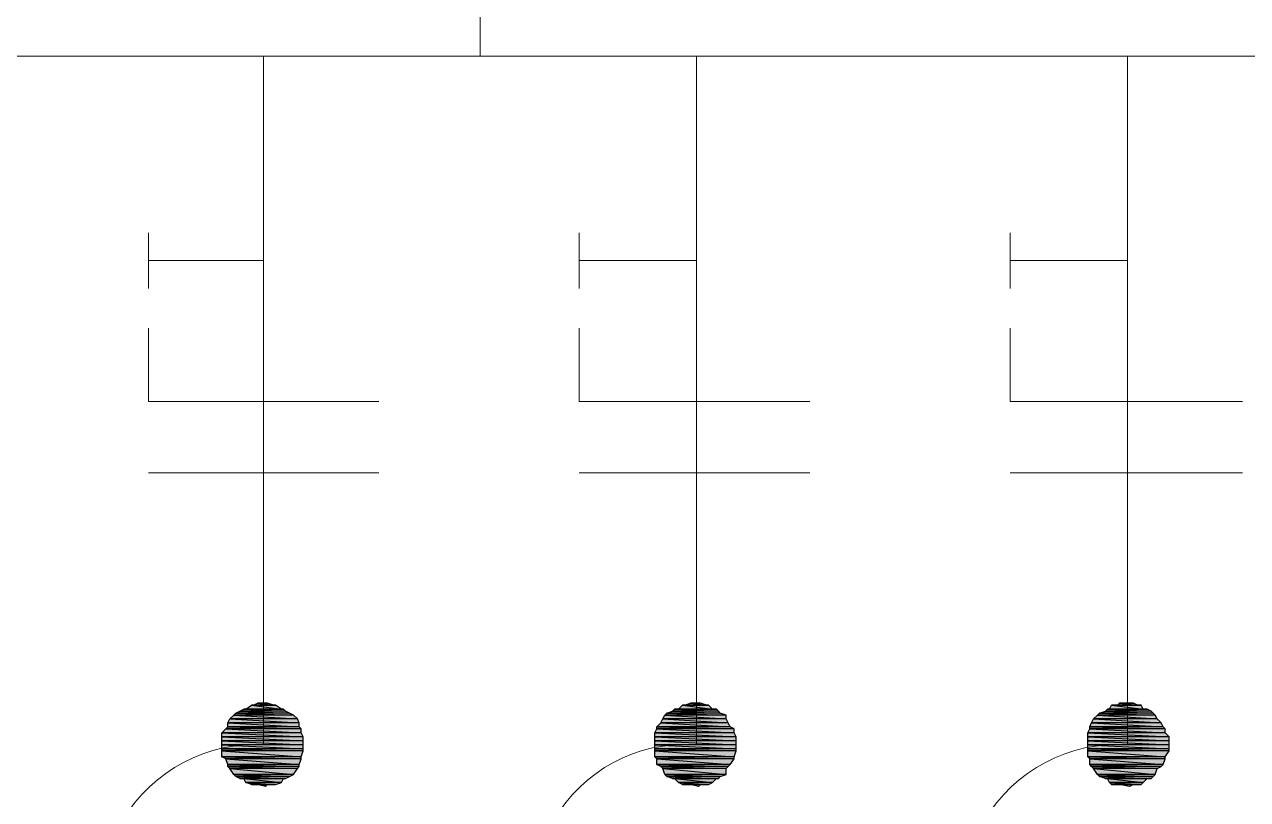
# Model space of a CAD drawing. Header units: millimetres. Extents: x -5 to 184, y -24 to 24.
# Drawn here: x 83.354 to 85.391, y -8.288 to -6.995 of the extents above; entities that cross this region are included whole.
import ezdxf

# ---------------------------------------------------------------- set-up
doc = ezdxf.new("R2010")
doc.units = ezdxf.units.MM
doc.layers.get('0').update_dxf_attribs({"lineweight": 30})

msp = doc.modelspace()

# ---------------------------------------------------------------- hatches: boundary and pattern name
at = {"true_color": 0x000007}
h = msp.add_hatch(color=7, dxfattribs=at)
h.paths.add_polyline_path([(83.7588, -8.1267), (83.7422, -8.1267), (83.7687, -8.13)])
h.paths.add_polyline_path([(83.7422, -8.1267), (83.7687, -8.13), (83.7356, -8.13)])
h = msp.add_hatch(color=7, dxfattribs=at)
h.paths.add_polyline_path([(84.4799, -8.1267), (84.4634, -8.1267), (84.4898, -8.13)])
h.paths.add_polyline_path([(84.4634, -8.1267), (84.4898, -8.13), (84.4535, -8.13)])
h = msp.add_hatch(color=7, dxfattribs=at)
h.paths.add_polyline_path([(85.2011, -8.1267), (85.1779, -8.1267), (85.2077, -8.13)])
h.paths.add_polyline_path([(85.1779, -8.1267), (85.2077, -8.13), (85.1746, -8.13)])
h = msp.add_hatch(color=7, dxfattribs=at)
h.paths.add_polyline_path([(83.8018, -8.1466), (83.7025, -8.1466), (83.8084, -8.1532)])
h.paths.add_polyline_path([(83.7025, -8.1466), (83.8084, -8.1532), (83.6959, -8.1532)])
h = msp.add_hatch(color=7, dxfattribs=at)
h.paths.add_polyline_path([(83.7952, -8.1433), (83.7059, -8.1433), (83.8018, -8.1466)])
h.paths.add_polyline_path([(83.7059, -8.1433), (83.8018, -8.1466), (83.7025, -8.1466)])
h = msp.add_hatch(color=7, dxfattribs=at)
h.paths.add_polyline_path([(83.7886, -8.14), (83.7125, -8.14), (83.7952, -8.1433)])
h.paths.add_polyline_path([(83.7125, -8.14), (83.7952, -8.1433), (83.7059, -8.1433)])
h = msp.add_hatch(color=7, dxfattribs=at)
h.paths.add_polyline_path([(83.7852, -8.1367), (83.7191, -8.1367), (83.7886, -8.14)])
h.paths.add_polyline_path([(83.7191, -8.1367), (83.7886, -8.14), (83.7125, -8.14)])
h = msp.add_hatch(color=7, dxfattribs=at)
h.paths.add_polyline_path([(83.772, -8.13), (83.7323, -8.13), (83.7819, -8.1367)])
h.paths.add_polyline_path([(83.7323, -8.13), (83.7819, -8.1367), (83.7224, -8.1367)])
h = msp.add_hatch(color=7, dxfattribs=at)
h.paths.add_polyline_path([(84.5229, -8.1466), (84.4204, -8.1466), (84.5229, -8.1532)])
h.paths.add_polyline_path([(84.4204, -8.1466), (84.5229, -8.1532), (84.4171, -8.1532)])
h = msp.add_hatch(color=7, dxfattribs=at)
h.paths.add_polyline_path([(84.513, -8.1433), (84.4237, -8.1433), (84.5229, -8.1466)])
h.paths.add_polyline_path([(84.4237, -8.1433), (84.5229, -8.1466), (84.4204, -8.1466)])
h = msp.add_hatch(color=7, dxfattribs=at)
h.paths.add_polyline_path([(84.5097, -8.14), (84.4336, -8.14), (84.513, -8.1433)])
h.paths.add_polyline_path([(84.4336, -8.14), (84.513, -8.1433), (84.4237, -8.1433)])
h = msp.add_hatch(color=7, dxfattribs=at)
h.paths.add_polyline_path([(84.5064, -8.1367), (84.4369, -8.1367), (84.5097, -8.14)])
h.paths.add_polyline_path([(84.4369, -8.1367), (84.5097, -8.14), (84.4336, -8.14)])
h = msp.add_hatch(color=7, dxfattribs=at)
h.paths.add_polyline_path([(84.4932, -8.13), (84.4502, -8.13), (84.4998, -8.1367)])
h.paths.add_polyline_path([(84.4502, -8.13), (84.4998, -8.1367), (84.4435, -8.1367)])
h = msp.add_hatch(color=7, dxfattribs=at)
h.paths.add_polyline_path([(85.2375, -8.1466), (85.1415, -8.1466), (85.2408, -8.1532)])
h.paths.add_polyline_path([(85.1415, -8.1466), (85.2408, -8.1532), (85.1349, -8.1532)])
h = msp.add_hatch(color=7, dxfattribs=at)
h.paths.add_polyline_path([(85.2341, -8.1433), (85.1448, -8.1433), (85.2375, -8.1466)])
h.paths.add_polyline_path([(85.1448, -8.1433), (85.2375, -8.1466), (85.1415, -8.1466)])
h = msp.add_hatch(color=7, dxfattribs=at)
h.paths.add_polyline_path([(85.2308, -8.14), (85.1548, -8.14), (85.2341, -8.1433)])
h.paths.add_polyline_path([(85.1548, -8.14), (85.2341, -8.1433), (85.1448, -8.1433)])
h = msp.add_hatch(color=7, dxfattribs=at)
h.paths.add_polyline_path([(85.2242, -8.1367), (85.1581, -8.1367), (85.2308, -8.14)])
h.paths.add_polyline_path([(85.1581, -8.1367), (85.2308, -8.14), (85.1548, -8.14)])
h = msp.add_hatch(color=7, dxfattribs=at)
h.paths.add_polyline_path([(85.2143, -8.13), (85.1647, -8.13), (85.2176, -8.1367)])
h.paths.add_polyline_path([(85.1647, -8.13), (85.2176, -8.1367), (85.1614, -8.1367)])
h = msp.add_hatch(color=7, dxfattribs=at)
h.paths.add_polyline_path([(83.815, -8.1697), (83.6893, -8.1697), (83.815, -8.1764)])
h.paths.add_polyline_path([(83.6893, -8.1697), (83.815, -8.1764), (83.6827, -8.1764)])
h = msp.add_hatch(color=7, dxfattribs=at)
h.paths.add_polyline_path([(83.8117, -8.1664), (83.6926, -8.1664), (83.815, -8.1697)])
h.paths.add_polyline_path([(83.6926, -8.1664), (83.815, -8.1697), (83.6893, -8.1697)])
h = msp.add_hatch(color=7, dxfattribs=at)
h.paths.add_polyline_path([(83.8084, -8.1532), (83.6959, -8.1532), (83.8117, -8.1598)])
h.paths.add_polyline_path([(83.6959, -8.1532), (83.8117, -8.1598), (83.6926, -8.1598)])
h = msp.add_hatch(color=7, dxfattribs=at)
h.paths.add_polyline_path([(83.8117, -8.1598), (83.6926, -8.1598), (83.8117, -8.1664)])
h.paths.add_polyline_path([(83.6926, -8.1598), (83.8117, -8.1664), (83.6926, -8.1664)])
h = msp.add_hatch(color=7, dxfattribs=at)
h.paths.add_polyline_path([(84.5362, -8.1697), (84.4071, -8.1697), (84.5362, -8.1764)])
h.paths.add_polyline_path([(84.4071, -8.1697), (84.5362, -8.1764), (84.4038, -8.1764)])
h = msp.add_hatch(color=7, dxfattribs=at)
h.paths.add_polyline_path([(84.5262, -8.1598), (84.4138, -8.1598), (84.5295, -8.1664)])
h.paths.add_polyline_path([(84.4138, -8.1598), (84.5295, -8.1664), (84.4071, -8.1664)])
h = msp.add_hatch(color=7, dxfattribs=at)
h.paths.add_polyline_path([(84.5295, -8.1664), (84.4071, -8.1664), (84.5362, -8.1697)])
h.paths.add_polyline_path([(84.4071, -8.1664), (84.5362, -8.1697), (84.4071, -8.1697)])
h = msp.add_hatch(color=7, dxfattribs=at)
h.paths.add_polyline_path([(84.5229, -8.1532), (84.4171, -8.1532), (84.5262, -8.1598)])
h.paths.add_polyline_path([(84.4171, -8.1532), (84.5262, -8.1598), (84.4138, -8.1598)])
h = msp.add_hatch(color=7, dxfattribs=at)
h.paths.add_polyline_path([(85.254, -8.1697), (85.1283, -8.1697), (85.254, -8.1764)])
h.paths.add_polyline_path([(85.1283, -8.1697), (85.254, -8.1764), (85.125, -8.1764)])
h = msp.add_hatch(color=7, dxfattribs=at)
h.paths.add_polyline_path([(85.2474, -8.1598), (85.1316, -8.1598), (85.2507, -8.1664)])
h.paths.add_polyline_path([(85.1316, -8.1598), (85.2507, -8.1664), (85.1283, -8.1664)])
h = msp.add_hatch(color=7, dxfattribs=at)
h.paths.add_polyline_path([(85.2507, -8.1664), (85.1283, -8.1664), (85.254, -8.1697)])
h.paths.add_polyline_path([(85.1283, -8.1664), (85.254, -8.1697), (85.1283, -8.1697)])
h = msp.add_hatch(color=7, dxfattribs=at)
h.paths.add_polyline_path([(85.2408, -8.1532), (85.1349, -8.1532), (85.2474, -8.1598)])
h.paths.add_polyline_path([(85.1349, -8.1532), (85.2474, -8.1598), (85.1316, -8.1598)])
h = msp.add_hatch(color=7, dxfattribs=at)
h.paths.add_polyline_path([(83.815, -8.1764), (83.6827, -8.1764), (83.8183, -8.183)])
h.paths.add_polyline_path([(83.6827, -8.1764), (83.8183, -8.183), (83.6827, -8.183)])
h = msp.add_hatch(color=7, dxfattribs=at)
h.paths.add_polyline_path([(83.8183, -8.183), (83.6827, -8.183), (83.8183, -8.1896)])
h.paths.add_polyline_path([(83.6827, -8.183), (83.8183, -8.1896), (83.6827, -8.1896)])
h = msp.add_hatch(color=7, dxfattribs=at)
h.paths.add_polyline_path([(83.8183, -8.1896), (83.6827, -8.1896), (83.8183, -8.1962)])
h.paths.add_polyline_path([(83.6827, -8.1896), (83.8183, -8.1962), (83.6827, -8.1962)])
h = msp.add_hatch(color=7, dxfattribs=at)
h.paths.add_polyline_path([(84.5362, -8.1764), (84.4038, -8.1764), (84.5395, -8.183)])
h.paths.add_polyline_path([(84.4038, -8.1764), (84.5395, -8.183), (84.4038, -8.183)])
h = msp.add_hatch(color=7, dxfattribs=at)
h.paths.add_polyline_path([(84.5395, -8.183), (84.4038, -8.183), (84.5395, -8.1896)])
h.paths.add_polyline_path([(84.4038, -8.183), (84.5395, -8.1896), (84.4038, -8.1896)])
h = msp.add_hatch(color=7, dxfattribs=at)
h.paths.add_polyline_path([(84.5395, -8.1896), (84.4038, -8.1896), (84.5395, -8.1962)])
h.paths.add_polyline_path([(84.4038, -8.1896), (84.5395, -8.1962), (84.4038, -8.1962)])
h = msp.add_hatch(color=7, dxfattribs=at)
h.paths.add_polyline_path([(85.254, -8.1764), (85.125, -8.1764), (85.2606, -8.183)])
h.paths.add_polyline_path([(85.125, -8.1764), (85.2606, -8.183), (85.125, -8.183)])
h = msp.add_hatch(color=7, dxfattribs=at)
h.paths.add_polyline_path([(85.2606, -8.183), (85.125, -8.183), (85.2606, -8.1896)])
h.paths.add_polyline_path([(85.125, -8.183), (85.2606, -8.1896), (85.125, -8.1896)])
h = msp.add_hatch(color=7, dxfattribs=at)
h.paths.add_polyline_path([(85.2606, -8.1896), (85.125, -8.1896), (85.2606, -8.1962)])
h.paths.add_polyline_path([(85.125, -8.1896), (85.2606, -8.1962), (85.125, -8.1962)])
h = msp.add_hatch(color=7, dxfattribs=at)
h.paths.add_polyline_path([(83.8183, -8.1962), (83.6827, -8.1962), (83.8183, -8.2028)])
h.paths.add_polyline_path([(83.6827, -8.1962), (83.8183, -8.2028), (83.6827, -8.2028)])
h = msp.add_hatch(color=7, dxfattribs=at)
h.paths.add_polyline_path([(83.8183, -8.2028), (83.6827, -8.2028), (83.8183, -8.2061)])
h.paths.add_polyline_path([(83.6827, -8.2028), (83.8183, -8.2061), (83.6827, -8.2061)])
h = msp.add_hatch(color=7, dxfattribs=at)
h.paths.add_polyline_path([(83.8183, -8.2061), (83.6827, -8.2061), (83.815, -8.2161)])
h.paths.add_polyline_path([(83.6827, -8.2061), (83.815, -8.2161), (83.6827, -8.2161)])
h = msp.add_hatch(color=7, dxfattribs=at)
h.paths.add_polyline_path([(84.5395, -8.1962), (84.4038, -8.1962), (84.5395, -8.2028)])
h.paths.add_polyline_path([(84.4038, -8.1962), (84.5395, -8.2028), (84.4038, -8.2028)])
h = msp.add_hatch(color=7, dxfattribs=at)
h.paths.add_polyline_path([(84.5395, -8.2028), (84.4038, -8.2028), (84.5395, -8.2061)])
h.paths.add_polyline_path([(84.4038, -8.2028), (84.5395, -8.2061), (84.4038, -8.2061)])
h = msp.add_hatch(color=7, dxfattribs=at)
h.paths.add_polyline_path([(84.5395, -8.2061), (84.4038, -8.2061), (84.5362, -8.2161)])
h.paths.add_polyline_path([(84.4038, -8.2061), (84.5362, -8.2161), (84.4038, -8.2161)])
h = msp.add_hatch(color=7, dxfattribs=at)
h.paths.add_polyline_path([(85.2606, -8.1962), (85.125, -8.1962), (85.2606, -8.2028)])
h.paths.add_polyline_path([(85.125, -8.1962), (85.2606, -8.2028), (85.125, -8.2028)])
h = msp.add_hatch(color=7, dxfattribs=at)
h.paths.add_polyline_path([(85.2606, -8.2028), (85.125, -8.2028), (85.2606, -8.2061)])
h.paths.add_polyline_path([(85.125, -8.2028), (85.2606, -8.2061), (85.125, -8.2061)])
h = msp.add_hatch(color=7, dxfattribs=at)
h.paths.add_polyline_path([(85.2606, -8.2061), (85.125, -8.2061), (85.254, -8.2161)])
h.paths.add_polyline_path([(85.125, -8.2061), (85.254, -8.2161), (85.125, -8.2161)])
h = msp.add_hatch(color=7, dxfattribs=at)
h.paths.add_polyline_path([(83.815, -8.2161), (83.6827, -8.2161), (83.815, -8.2194)])
h.paths.add_polyline_path([(83.6827, -8.2161), (83.815, -8.2194), (83.6893, -8.2194)])
h = msp.add_hatch(color=7, dxfattribs=at)
h.paths.add_polyline_path([(83.815, -8.2194), (83.6893, -8.2194), (83.8117, -8.2293)])
h.paths.add_polyline_path([(83.6893, -8.2194), (83.8117, -8.2293), (83.6926, -8.2293)])
h = msp.add_hatch(color=7, dxfattribs=at)
h.paths.add_polyline_path([(83.8117, -8.2293), (83.6926, -8.2293), (83.8117, -8.2326)])
h.paths.add_polyline_path([(83.6926, -8.2293), (83.8117, -8.2326), (83.6926, -8.2326)])
h = msp.add_hatch(color=7, dxfattribs=at)
h.paths.add_polyline_path([(84.5362, -8.2161), (84.4038, -8.2161), (84.5362, -8.2194)])
h.paths.add_polyline_path([(84.4038, -8.2161), (84.5362, -8.2194), (84.4071, -8.2194)])
h = msp.add_hatch(color=7, dxfattribs=at)
h.paths.add_polyline_path([(84.5362, -8.2194), (84.4071, -8.2194), (84.5295, -8.2293)])
h.paths.add_polyline_path([(84.4071, -8.2194), (84.5295, -8.2293), (84.4071, -8.2293)])
h = msp.add_hatch(color=7, dxfattribs=at)
h.paths.add_polyline_path([(84.5295, -8.2293), (84.4071, -8.2293), (84.5262, -8.2326)])
h.paths.add_polyline_path([(84.4071, -8.2293), (84.5262, -8.2326), (84.4138, -8.2326)])
h = msp.add_hatch(color=7, dxfattribs=at)
h.paths.add_polyline_path([(85.254, -8.2161), (85.125, -8.2161), (85.254, -8.2194)])
h.paths.add_polyline_path([(85.125, -8.2161), (85.254, -8.2194), (85.1283, -8.2194)])
h = msp.add_hatch(color=7, dxfattribs=at)
h.paths.add_polyline_path([(85.254, -8.2194), (85.1283, -8.2194), (85.2507, -8.2293)])
h.paths.add_polyline_path([(85.1283, -8.2194), (85.2507, -8.2293), (85.1283, -8.2293)])
h = msp.add_hatch(color=7, dxfattribs=at)
h.paths.add_polyline_path([(85.2507, -8.2293), (85.1283, -8.2293), (85.2474, -8.2326)])
h.paths.add_polyline_path([(85.1283, -8.2293), (85.2474, -8.2326), (85.1316, -8.2326)])
h = msp.add_hatch(color=7, dxfattribs=at)
h.paths.add_polyline_path([(83.8117, -8.2326), (83.6926, -8.2326), (83.8084, -8.2359)])
h.paths.add_polyline_path([(83.6926, -8.2326), (83.8084, -8.2359), (83.6959, -8.2359)])
h = msp.add_hatch(color=7, dxfattribs=at)
h.paths.add_polyline_path([(83.8084, -8.2359), (83.6959, -8.2359), (83.8018, -8.2458)])
h.paths.add_polyline_path([(83.6959, -8.2359), (83.8018, -8.2458), (83.7025, -8.2458)])
h = msp.add_hatch(color=7, dxfattribs=at)
h.paths.add_polyline_path([(83.8018, -8.2458), (83.7025, -8.2458), (83.7952, -8.2491)])
h.paths.add_polyline_path([(83.7025, -8.2458), (83.7952, -8.2491), (83.7059, -8.2491)])
h = msp.add_hatch(color=7, dxfattribs=at)
h.paths.add_polyline_path([(83.7952, -8.2491), (83.7059, -8.2491), (83.7886, -8.2524)])
h.paths.add_polyline_path([(83.7059, -8.2491), (83.7886, -8.2524), (83.7125, -8.2524)])
h = msp.add_hatch(color=7, dxfattribs=at)
h.paths.add_polyline_path([(84.5262, -8.2326), (84.4138, -8.2326), (84.5229, -8.2359)])
h.paths.add_polyline_path([(84.4138, -8.2326), (84.5229, -8.2359), (84.4171, -8.2359)])
h = msp.add_hatch(color=7, dxfattribs=at)
h.paths.add_polyline_path([(84.5229, -8.2359), (84.4171, -8.2359), (84.5229, -8.2458)])
h.paths.add_polyline_path([(84.4171, -8.2359), (84.5229, -8.2458), (84.4204, -8.2458)])
h = msp.add_hatch(color=7, dxfattribs=at)
h.paths.add_polyline_path([(84.5229, -8.2458), (84.4204, -8.2458), (84.513, -8.2491)])
h.paths.add_polyline_path([(84.4204, -8.2458), (84.513, -8.2491), (84.4237, -8.2491)])
h = msp.add_hatch(color=7, dxfattribs=at)
h.paths.add_polyline_path([(84.513, -8.2491), (84.4237, -8.2491), (84.5097, -8.2524)])
h.paths.add_polyline_path([(84.4237, -8.2491), (84.5097, -8.2524), (84.4336, -8.2524)])
h = msp.add_hatch(color=7, dxfattribs=at)
h.paths.add_polyline_path([(85.2474, -8.2326), (85.1316, -8.2326), (85.2408, -8.2359)])
h.paths.add_polyline_path([(85.1316, -8.2326), (85.2408, -8.2359), (85.1349, -8.2359)])
h = msp.add_hatch(color=7, dxfattribs=at)
h.paths.add_polyline_path([(85.2408, -8.2359), (85.1349, -8.2359), (85.2375, -8.2458)])
h.paths.add_polyline_path([(85.1349, -8.2359), (85.2375, -8.2458), (85.1415, -8.2458)])
h = msp.add_hatch(color=7, dxfattribs=at)
h.paths.add_polyline_path([(85.2375, -8.2458), (85.1415, -8.2458), (85.2341, -8.2491)])
h.paths.add_polyline_path([(85.1415, -8.2458), (85.2341, -8.2491), (85.1448, -8.2491)])
h = msp.add_hatch(color=7, dxfattribs=at)
h.paths.add_polyline_path([(85.2341, -8.2491), (85.1448, -8.2491), (85.2308, -8.2524)])
h.paths.add_polyline_path([(85.1448, -8.2491), (85.2308, -8.2524), (85.1548, -8.2524)])
h = msp.add_hatch(color=7, dxfattribs=at)
h.paths.add_polyline_path([(83.7852, -8.2524), (83.7191, -8.2524), (83.7819, -8.2591)])
h.paths.add_polyline_path([(83.7191, -8.2524), (83.7819, -8.2591), (83.7224, -8.2591)])
h = msp.add_hatch(color=7, dxfattribs=at)
h.paths.add_polyline_path([(83.7819, -8.2591), (83.7224, -8.2591), (83.772, -8.2624)])
h.paths.add_polyline_path([(83.7224, -8.2591), (83.772, -8.2624), (83.7323, -8.2624)])
h = msp.add_hatch(color=7, dxfattribs=at)
h.paths.add_polyline_path([(83.7356, -8.2624), (83.7422, -8.2624), (83.7588, -8.2624)])
h.paths.add_polyline_path([(83.7422, -8.2624), (83.7588, -8.2624), (83.7555, -8.2657)])
h = msp.add_hatch(color=7, dxfattribs=at)
h.paths.add_polyline_path([(84.5064, -8.2524), (84.4369, -8.2524), (84.4998, -8.2591)])
h.paths.add_polyline_path([(84.4369, -8.2524), (84.4998, -8.2591), (84.4435, -8.2591)])
h = msp.add_hatch(color=7, dxfattribs=at)
h.paths.add_polyline_path([(84.4998, -8.2591), (84.4435, -8.2591), (84.4932, -8.2624)])
h.paths.add_polyline_path([(84.4435, -8.2591), (84.4932, -8.2624), (84.4502, -8.2624)])
h = msp.add_hatch(color=7, dxfattribs=at)
h.paths.add_polyline_path([(84.4535, -8.2624), (84.4634, -8.2624), (84.4799, -8.2624)])
h.paths.add_polyline_path([(84.4634, -8.2624), (84.4799, -8.2624), (84.4766, -8.2657)])
h = msp.add_hatch(color=7, dxfattribs=at)
h.paths.add_polyline_path([(85.2242, -8.2524), (85.1581, -8.2524), (85.2176, -8.2591)])
h.paths.add_polyline_path([(85.1581, -8.2524), (85.2176, -8.2591), (85.1614, -8.2591)])
h = msp.add_hatch(color=7, dxfattribs=at)
h.paths.add_polyline_path([(85.2176, -8.2591), (85.1614, -8.2591), (85.2143, -8.2624)])
h.paths.add_polyline_path([(85.1614, -8.2591), (85.2143, -8.2624), (85.1647, -8.2624)])
h = msp.add_hatch(color=7, dxfattribs=at)
h.paths.add_polyline_path([(85.1746, -8.2624), (85.1779, -8.2624), (85.2011, -8.2624)])
h.paths.add_polyline_path([(85.1779, -8.2624), (85.2011, -8.2624), (85.1944, -8.2657)])

# ---------------------------------------------------------------- linework, layer by layer
at = {"color": 7, "linetype": 'Continuous', "lineweight": 9, "true_color": 0x000007}
for points in [[(84.1127, -7.0483), (84.1127, -5.9732), (84.1127, -5.9732)], [(87.3479, -7.0483), (80.8742, -7.0483), (80.8742, -8.1962)], [(83.7522, -7.0483), (83.7522, -8.1962), (83.7522, -8.1962)], [(84.4733, -7.0483), (84.4733, -8.1962), (84.4733, -8.1962)], [(85.1911, -7.0483), (85.1911, -8.1962), (85.1911, -8.1962)], [(83.7522, -7.3891), (83.5603, -7.3891), (83.5603, -7.3428)], [(84.4733, -7.3891), (84.2781, -7.3891), (84.2781, -7.3428)], [(85.1911, -7.3891), (84.996, -7.3891), (84.996, -7.3428)], [(83.5603, -7.4354), (83.5603, -7.3891), (83.5603, -7.3891)], [(84.2781, -7.4354), (84.2781, -7.3891), (84.2781, -7.3891)], [(84.996, -7.4354), (84.996, -7.3891), (84.996, -7.3891)], [(83.944, -7.6239), (83.7522, -7.6239), (83.5603, -7.6239), (83.5603, -7.5015)], [(84.6619, -7.6239), (84.4733, -7.6239), (84.2781, -7.6239), (84.2781, -7.5015)], [(85.383, -7.6239), (85.1911, -7.6239), (84.996, -7.6239), (84.996, -7.5015)], [(83.944, -7.743), (83.7522, -7.743), (83.5603, -7.743)], [(84.6619, -7.743), (84.4733, -7.743), (84.2781, -7.743)], [(85.383, -7.743), (85.1911, -7.743), (84.996, -7.743)]]:
    msp.add_lwpolyline(points, dxfattribs=at)
at = {"color": 7, "linetype": 'Continuous', "lineweight": -2, "true_color": 0x000007}
for points in [[(83.7422, -8.1267), (83.7687, -8.13), (83.7356, -8.13)], [(83.7555, -8.1267), (83.7588, -8.1267), (83.7422, -8.1267)], [(83.7588, -8.1267), (83.7422, -8.1267), (83.7687, -8.13)], [(84.4634, -8.1267), (84.4898, -8.13), (84.4535, -8.13)], [(84.4766, -8.1267), (84.4799, -8.1267), (84.4634, -8.1267)], [(84.4799, -8.1267), (84.4634, -8.1267), (84.4898, -8.13)], [(85.1779, -8.1267), (85.2077, -8.13), (85.1746, -8.13)], [(85.1944, -8.1267), (85.2011, -8.1267), (85.1779, -8.1267)], [(85.2011, -8.1267), (85.1779, -8.1267), (85.2077, -8.13)], [(83.7025, -8.1466), (83.8084, -8.1532), (83.6959, -8.1532)], [(83.7059, -8.1433), (83.8018, -8.1466), (83.7025, -8.1466)], [(83.8018, -8.1466), (83.7025, -8.1466), (83.8084, -8.1532)], [(83.7125, -8.14), (83.7952, -8.1433), (83.7059, -8.1433)], [(83.7952, -8.1433), (83.7059, -8.1433), (83.8018, -8.1466)], [(83.7191, -8.1367), (83.7886, -8.14), (83.7125, -8.14)], [(83.7886, -8.14), (83.7125, -8.14), (83.7952, -8.1433)], [(83.7224, -8.1367), (83.7852, -8.1367), (83.7191, -8.1367)], [(83.7852, -8.1367), (83.7191, -8.1367), (83.7886, -8.14)], [(83.7323, -8.13), (83.7819, -8.1367), (83.7224, -8.1367)], [(83.7819, -8.1367), (83.7224, -8.1367), (83.7852, -8.1367)], [(83.7356, -8.13), (83.772, -8.13), (83.7323, -8.13)], [(83.772, -8.13), (83.7323, -8.13), (83.7819, -8.1367)], [(83.7687, -8.13), (83.7356, -8.13), (83.772, -8.13)], [(84.4204, -8.1466), (84.5229, -8.1532), (84.4171, -8.1532)], [(84.4237, -8.1433), (84.5229, -8.1466), (84.4204, -8.1466)], [(84.5229, -8.1466), (84.4204, -8.1466), (84.5229, -8.1532)], [(84.4336, -8.14), (84.513, -8.1433), (84.4237, -8.1433)], [(84.513, -8.1433), (84.4237, -8.1433), (84.5229, -8.1466)], [(84.4369, -8.1367), (84.5097, -8.14), (84.4336, -8.14)], [(84.5097, -8.14), (84.4336, -8.14), (84.513, -8.1433)], [(84.4435, -8.1367), (84.5064, -8.1367), (84.4369, -8.1367)], [(84.5064, -8.1367), (84.4369, -8.1367), (84.5097, -8.14)], [(84.4502, -8.13), (84.4998, -8.1367), (84.4435, -8.1367)], [(84.4998, -8.1367), (84.4435, -8.1367), (84.5064, -8.1367)], [(84.4535, -8.13), (84.4932, -8.13), (84.4502, -8.13)], [(84.4932, -8.13), (84.4502, -8.13), (84.4998, -8.1367)], [(84.4898, -8.13), (84.4535, -8.13), (84.4932, -8.13)], [(85.1415, -8.1466), (85.2408, -8.1532), (85.1349, -8.1532)], [(85.1448, -8.1433), (85.2375, -8.1466), (85.1415, -8.1466)], [(85.2375, -8.1466), (85.1415, -8.1466), (85.2408, -8.1532)], [(85.1548, -8.14), (85.2341, -8.1433), (85.1448, -8.1433)], [(85.2341, -8.1433), (85.1448, -8.1433), (85.2375, -8.1466)], [(85.1581, -8.1367), (85.2308, -8.14), (85.1548, -8.14)], [(85.2308, -8.14), (85.1548, -8.14), (85.2341, -8.1433)], [(85.1614, -8.1367), (85.2242, -8.1367), (85.1581, -8.1367)], [(85.2242, -8.1367), (85.1581, -8.1367), (85.2308, -8.14)], [(85.1647, -8.13), (85.2176, -8.1367), (85.1614, -8.1367)], [(85.2176, -8.1367), (85.1614, -8.1367), (85.2242, -8.1367)], [(85.1746, -8.13), (85.2143, -8.13), (85.1647, -8.13)], [(85.2143, -8.13), (85.1647, -8.13), (85.2176, -8.1367)], [(85.2077, -8.13), (85.1746, -8.13), (85.2143, -8.13)], [(83.6893, -8.1697), (83.815, -8.1764), (83.6827, -8.1764)], [(83.6926, -8.1664), (83.815, -8.1697), (83.6893, -8.1697)], [(83.815, -8.1697), (83.6893, -8.1697), (83.815, -8.1764)], [(83.6959, -8.1532), (83.8117, -8.1598), (83.6926, -8.1598)], [(83.8117, -8.1598), (83.6926, -8.1598), (83.8117, -8.1664)], [(83.6926, -8.1598), (83.8117, -8.1664), (83.6926, -8.1664)], [(83.8117, -8.1664), (83.6926, -8.1664), (83.815, -8.1697)], [(83.8084, -8.1532), (83.6959, -8.1532), (83.8117, -8.1598)], [(84.4071, -8.1697), (84.5362, -8.1764), (84.4038, -8.1764)], [(84.4138, -8.1598), (84.5295, -8.1664), (84.4071, -8.1664)], [(84.5295, -8.1664), (84.4071, -8.1664), (84.5362, -8.1697)], [(84.4071, -8.1664), (84.5362, -8.1697), (84.4071, -8.1697)], [(84.5362, -8.1697), (84.4071, -8.1697), (84.5362, -8.1764)], [(84.4171, -8.1532), (84.5262, -8.1598), (84.4138, -8.1598)], [(84.5262, -8.1598), (84.4138, -8.1598), (84.5295, -8.1664)], [(84.5229, -8.1532), (84.4171, -8.1532), (84.5262, -8.1598)], [(85.1283, -8.1697), (85.254, -8.1764), (85.125, -8.1764)], [(85.1316, -8.1598), (85.2507, -8.1664), (85.1283, -8.1664)], [(85.2507, -8.1664), (85.1283, -8.1664), (85.254, -8.1697)], [(85.1283, -8.1664), (85.254, -8.1697), (85.1283, -8.1697)], [(85.254, -8.1697), (85.1283, -8.1697), (85.254, -8.1764)], [(85.1349, -8.1532), (85.2474, -8.1598), (85.1316, -8.1598)], [(85.2474, -8.1598), (85.1316, -8.1598), (85.2507, -8.1664)], [(85.2408, -8.1532), (85.1349, -8.1532), (85.2474, -8.1598)], [(83.815, -8.1764), (83.6827, -8.1764), (83.8183, -8.183)], [(83.6827, -8.1764), (83.8183, -8.183), (83.6827, -8.183)], [(83.8183, -8.183), (83.6827, -8.183), (83.8183, -8.1896)], [(83.6827, -8.183), (83.8183, -8.1896), (83.6827, -8.1896)], [(83.8183, -8.1896), (83.6827, -8.1896), (83.8183, -8.1962)], [(83.6827, -8.1896), (83.8183, -8.1962), (83.6827, -8.1962)], [(84.5362, -8.1764), (84.4038, -8.1764), (84.5395, -8.183)], [(84.4038, -8.1764), (84.5395, -8.183), (84.4038, -8.183)], [(84.5395, -8.183), (84.4038, -8.183), (84.5395, -8.1896)], [(84.4038, -8.183), (84.5395, -8.1896), (84.4038, -8.1896)], [(84.5395, -8.1896), (84.4038, -8.1896), (84.5395, -8.1962)], [(84.4038, -8.1896), (84.5395, -8.1962), (84.4038, -8.1962)], [(85.254, -8.1764), (85.125, -8.1764), (85.2606, -8.183)], [(85.125, -8.1764), (85.2606, -8.183), (85.125, -8.183)], [(85.2606, -8.183), (85.125, -8.183), (85.2606, -8.1896)], [(85.125, -8.183), (85.2606, -8.1896), (85.125, -8.1896)], [(85.2606, -8.1896), (85.125, -8.1896), (85.2606, -8.1962)], [(85.125, -8.1896), (85.2606, -8.1962), (85.125, -8.1962)], [(83.8183, -8.1962), (83.6827, -8.1962), (83.8183, -8.2028)], [(83.6827, -8.1962), (83.8183, -8.2028), (83.6827, -8.2028)], [(83.8183, -8.2028), (83.6827, -8.2028), (83.8183, -8.2061)], [(83.6827, -8.2028), (83.8183, -8.2061), (83.6827, -8.2061)], [(83.8183, -8.2061), (83.6827, -8.2061), (83.815, -8.2161)], [(83.6827, -8.2061), (83.815, -8.2161), (83.6827, -8.2161)], [(84.5395, -8.1962), (84.4038, -8.1962), (84.5395, -8.2028)], [(84.4038, -8.1962), (84.5395, -8.2028), (84.4038, -8.2028)], [(84.5395, -8.2028), (84.4038, -8.2028), (84.5395, -8.2061)], [(84.4038, -8.2028), (84.5395, -8.2061), (84.4038, -8.2061)], [(84.5395, -8.2061), (84.4038, -8.2061), (84.5362, -8.2161)], [(84.4038, -8.2061), (84.5362, -8.2161), (84.4038, -8.2161)], [(85.2606, -8.1962), (85.125, -8.1962), (85.2606, -8.2028)], [(85.125, -8.1962), (85.2606, -8.2028), (85.125, -8.2028)], [(85.2606, -8.2028), (85.125, -8.2028), (85.2606, -8.2061)], [(85.125, -8.2028), (85.2606, -8.2061), (85.125, -8.2061)], [(85.2606, -8.2061), (85.125, -8.2061), (85.254, -8.2161)], [(85.125, -8.2061), (85.254, -8.2161), (85.125, -8.2161)], [(83.815, -8.2161), (83.6827, -8.2161), (83.815, -8.2194)], [(83.6827, -8.2161), (83.815, -8.2194), (83.6893, -8.2194)], [(83.815, -8.2194), (83.6893, -8.2194), (83.8117, -8.2293)], [(83.6893, -8.2194), (83.8117, -8.2293), (83.6926, -8.2293)], [(83.8117, -8.2293), (83.6926, -8.2293), (83.8117, -8.2326)], [(83.6926, -8.2293), (83.8117, -8.2326), (83.6926, -8.2326)], [(84.5362, -8.2161), (84.4038, -8.2161), (84.5362, -8.2194)], [(84.4038, -8.2161), (84.5362, -8.2194), (84.4071, -8.2194)], [(84.5362, -8.2194), (84.4071, -8.2194), (84.5295, -8.2293)], [(84.4071, -8.2194), (84.5295, -8.2293), (84.4071, -8.2293)], [(84.5295, -8.2293), (84.4071, -8.2293), (84.5262, -8.2326)], [(84.4071, -8.2293), (84.5262, -8.2326), (84.4138, -8.2326)], [(85.254, -8.2161), (85.125, -8.2161), (85.254, -8.2194)], [(85.125, -8.2161), (85.254, -8.2194), (85.1283, -8.2194)], [(85.254, -8.2194), (85.1283, -8.2194), (85.2507, -8.2293)], [(85.1283, -8.2194), (85.2507, -8.2293), (85.1283, -8.2293)], [(85.2507, -8.2293), (85.1283, -8.2293), (85.2474, -8.2326)], [(85.1283, -8.2293), (85.2474, -8.2326), (85.1316, -8.2326)], [(83.8117, -8.2326), (83.6926, -8.2326), (83.8084, -8.2359)], [(83.6926, -8.2326), (83.8084, -8.2359), (83.6959, -8.2359)], [(83.8084, -8.2359), (83.6959, -8.2359), (83.8018, -8.2458)], [(83.6959, -8.2359), (83.8018, -8.2458), (83.7025, -8.2458)], [(83.8018, -8.2458), (83.7025, -8.2458), (83.7952, -8.2491)], [(83.7025, -8.2458), (83.7952, -8.2491), (83.7059, -8.2491)], [(83.7952, -8.2491), (83.7059, -8.2491), (83.7886, -8.2524)], [(83.7059, -8.2491), (83.7886, -8.2524), (83.7125, -8.2524)], [(84.5262, -8.2326), (84.4138, -8.2326), (84.5229, -8.2359)], [(84.4138, -8.2326), (84.5229, -8.2359), (84.4171, -8.2359)], [(84.5229, -8.2359), (84.4171, -8.2359), (84.5229, -8.2458)], [(84.4171, -8.2359), (84.5229, -8.2458), (84.4204, -8.2458)], [(84.5229, -8.2458), (84.4204, -8.2458), (84.513, -8.2491)], [(84.4204, -8.2458), (84.513, -8.2491), (84.4237, -8.2491)], [(84.513, -8.2491), (84.4237, -8.2491), (84.5097, -8.2524)], [(84.4237, -8.2491), (84.5097, -8.2524), (84.4336, -8.2524)], [(85.2474, -8.2326), (85.1316, -8.2326), (85.2408, -8.2359)], [(85.1316, -8.2326), (85.2408, -8.2359), (85.1349, -8.2359)], [(85.2408, -8.2359), (85.1349, -8.2359), (85.2375, -8.2458)], [(85.1349, -8.2359), (85.2375, -8.2458), (85.1415, -8.2458)], [(85.2375, -8.2458), (85.1415, -8.2458), (85.2341, -8.2491)], [(85.1415, -8.2458), (85.2341, -8.2491), (85.1448, -8.2491)], [(85.2341, -8.2491), (85.1448, -8.2491), (85.2308, -8.2524)], [(85.1448, -8.2491), (85.2308, -8.2524), (85.1548, -8.2524)], [(83.7886, -8.2524), (83.7125, -8.2524), (83.7852, -8.2524)], [(83.7125, -8.2524), (83.7852, -8.2524), (83.7191, -8.2524)], [(83.7852, -8.2524), (83.7191, -8.2524), (83.7819, -8.2591)], [(83.7191, -8.2524), (83.7819, -8.2591), (83.7224, -8.2591)], [(83.7819, -8.2591), (83.7224, -8.2591), (83.772, -8.2624)], [(83.7224, -8.2591), (83.772, -8.2624), (83.7323, -8.2624)], [(83.772, -8.2624), (83.7323, -8.2624), (83.7687, -8.2624)], [(83.7323, -8.2624), (83.7687, -8.2624), (83.7356, -8.2624)], [(83.7356, -8.2624), (83.7422, -8.2624), (83.7588, -8.2624)], [(83.7356, -8.2624), (83.7687, -8.2624), (83.7588, -8.2624)], [(83.7422, -8.2624), (83.7588, -8.2624), (83.7555, -8.2657)], [(84.5097, -8.2524), (84.4336, -8.2524), (84.5064, -8.2524)], [(84.4336, -8.2524), (84.5064, -8.2524), (84.4369, -8.2524)], [(84.5064, -8.2524), (84.4369, -8.2524), (84.4998, -8.2591)], [(84.4369, -8.2524), (84.4998, -8.2591), (84.4435, -8.2591)], [(84.4998, -8.2591), (84.4435, -8.2591), (84.4932, -8.2624)], [(84.4435, -8.2591), (84.4932, -8.2624), (84.4502, -8.2624)], [(84.4932, -8.2624), (84.4502, -8.2624), (84.4898, -8.2624)], [(84.4502, -8.2624), (84.4898, -8.2624), (84.4535, -8.2624)], [(84.4535, -8.2624), (84.4634, -8.2624), (84.4799, -8.2624)], [(84.4535, -8.2624), (84.4898, -8.2624), (84.4799, -8.2624)], [(84.4634, -8.2624), (84.4799, -8.2624), (84.4766, -8.2657)], [(85.2308, -8.2524), (85.1548, -8.2524), (85.2242, -8.2524)], [(85.1548, -8.2524), (85.2242, -8.2524), (85.1581, -8.2524)], [(85.2242, -8.2524), (85.1581, -8.2524), (85.2176, -8.2591)], [(85.1581, -8.2524), (85.2176, -8.2591), (85.1614, -8.2591)], [(85.2176, -8.2591), (85.1614, -8.2591), (85.2143, -8.2624)], [(85.1614, -8.2591), (85.2143, -8.2624), (85.1647, -8.2624)], [(85.2143, -8.2624), (85.1647, -8.2624), (85.2077, -8.2624)], [(85.1647, -8.2624), (85.2077, -8.2624), (85.1746, -8.2624)], [(85.1746, -8.2624), (85.1779, -8.2624), (85.2011, -8.2624)], [(85.1746, -8.2624), (85.2077, -8.2624), (85.2011, -8.2624)], [(85.1779, -8.2624), (85.2011, -8.2624), (85.1944, -8.2657)]]:
    msp.add_lwpolyline(points, close=True, dxfattribs=at)
at = {"color": 7, "linetype": 'Continuous', "lineweight": 9, "true_color": 0x000007}
for points in [[(83.7555, -8.1962), (83.6595, -8.1896), (83.5669, -8.2392), (83.5173, -8.3219), (83.5173, -8.3219), (83.4677, -8.4046), (83.4677, -8.5072), (83.5173, -8.5899), (83.5173, -8.5899), (83.5669, -8.6726), (83.6595, -8.7189), (83.7555, -8.7156)], [(84.47, -8.1962), (84.3741, -8.1896), (84.2848, -8.2392), (84.2351, -8.3219), (84.2351, -8.3219), (84.1855, -8.4046), (84.1855, -8.5072), (84.2351, -8.5899), (84.2351, -8.5899), (84.2848, -8.6726), (84.3741, -8.7189), (84.47, -8.7156)], [(85.1911, -8.1962), (85.0952, -8.1896), (85.0026, -8.2392), (84.953, -8.3219), (84.953, -8.3219), (84.9033, -8.4046), (84.9033, -8.5072), (84.953, -8.5899), (84.953, -8.5899), (85.0026, -8.6726), (85.0952, -8.7189), (85.1911, -8.7156)]]:
    msp.add_open_spline(points, degree=3, knots=[0, 0, 0, 0, 0.083333, 0.083333, 0.083333, 0.083334, 0.166667, 0.166667, 0.166667, 0.166668, 1, 1, 1, 1], dxfattribs=at)

doc.saveas('drawing.dxf')
